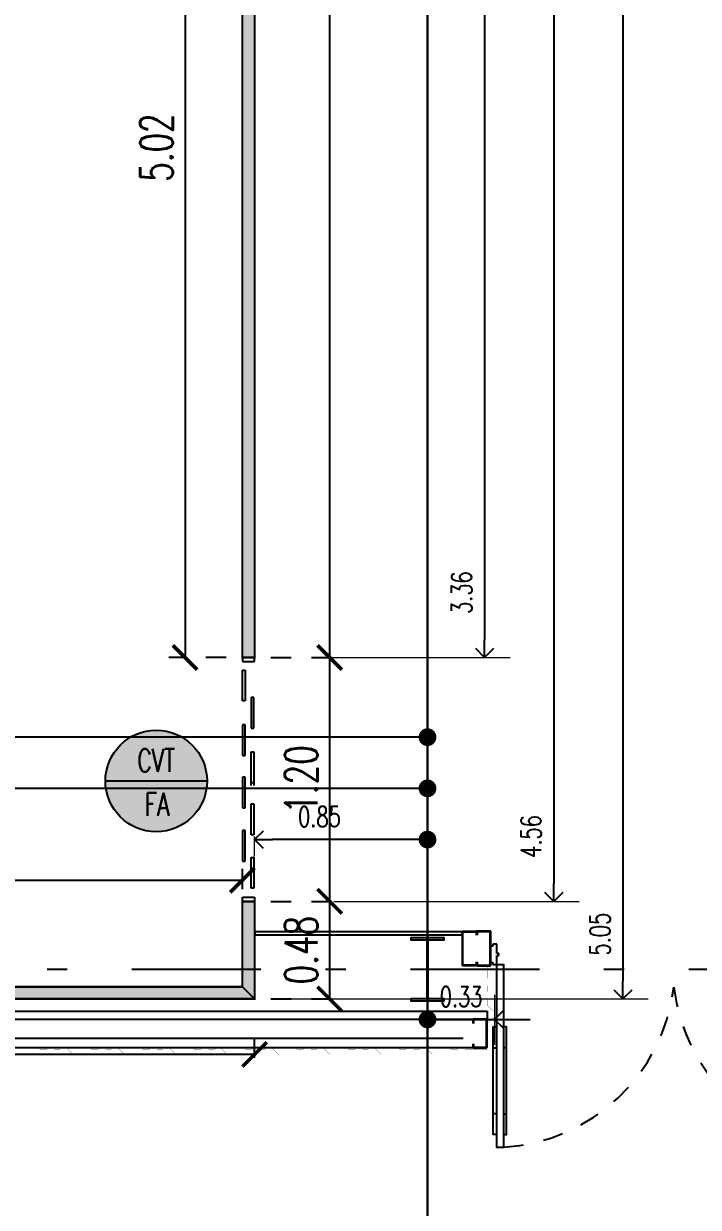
# Model space of a CAD drawing. Header units: millimetres. Extents: x -579 to 213, y -67 to 509.
# Drawn here: x -33.81 to -30.49, y -1.17 to 4.65 of the extents above; entities that cross this region are included whole.
import ezdxf
from ezdxf.enums import TextEntityAlignment as Align
from ezdxf.xclip import XClip

# ---------------------------------------------------------------- set-up
doc = ezdxf.new("R2010")
doc.units = ezdxf.units.MM
doc.header["$LTSCALE"] = 0.1
for name, pattern in [('HIDDEN', [0.375, 0.25, -0.125]), ('X REF - ANELO INST bind$0$X REF - ANELO$0$DASHDOT2', [12.7, 6.35, -3.175, 0, -3.175]), ('X REF - ANELO INST bind$0$X REF - ANELO$0$DASHED2', [0.375, 0.25, -0.125])]:
    doc.linetypes.add(name, pattern=pattern)
for name, color, linetype in [('00 - Carpintería Camara', 161, 'Continuous'), ('00 - EJE-DIST -X-  MUROS', 92, 'Continuous'), ('00 - EJE-DIST -Y- MUROS', 10, 'Continuous'), ('02 PCM Panel Media Tº', 132, 'Continuous'), ('A-CARPINTERIA CAMARA', 161, 'Continuous'), ('A-HATCH BLANCO', 255, 'Continuous'), ('CARP Cámara', 161, 'Continuous'), ('X REF - ANELO INST bind$0$X REF - ANELO$0$A-CAMARA', 7, 'Continuous'), ('X REF - ANELO INST bind$0$X REF - ANELO$0$A-CHAPA TRAPEZOIDAL', 8, 'Continuous'), ('X REF - ANELO INST bind$0$X REF - ANELO$0$A-TABIQUE PRY', 7, 'Continuous'), ('X REF - ANELO INST bind$0$X REF - ANELO$0$A-VISTAS', 8, 'Continuous'), ('X REF - ANELO INST bind$0$X REF - ANELO$0$C-CÁMARA', 161, 'Continuous'), ('X REF - ANELO INST bind$0$X REF - ANELO$0$C-METALICA', 8, 'Continuous'), ('X REF - ANELO INST bind$0$X REF - ANELO$0$H-HATCH PANEL  6', 132, 'Continuous'), ('X REF - ANELO INST bind$0$X REF - ANELO$0$MET-COLUMNA METALICA', 7, 'Continuous'), ('X REF - ANELO INST bind$0$X REF - ANELO$0$MET-CORREAS DE CV', 7, 'Continuous'), ('X REF - ANELO INST bind$0$X REF - ANELO$0$MET-EJE CABRIADAS', 8, 'X REF - ANELO INST bind$0$X REF - ANELO$0$DASHDOT2'), ('X REF - ANELO INST bind$0$X REF - ANELO$0$MET-LANA VIDRIO', 8, 'Continuous')]:
    doc.layers.add(name, color=color, linetype=linetype)
doc.styles.add('ROMANS', font='romans.shx', dxfattribs={"width": 0.7})
doc.styles.add('VAUX', font='romans.shx', dxfattribs={"width": 0.85})
doc.linetypes.add('X REF - ANELO INST bind$0$X REF - ANELO$0$REFERENCIAL CORTE TRANSVERSAL WM$0$BATTING', pattern='A,0.00254,-2.54,[134,ltypeshp.shx,S=2.54,R=0,X=-2.54,Y=0],-5.08,[134,ltypeshp.shx,S=2.54,R=180,X=2.54,Y=0],-2.54', length=10.16254)
doc.dimstyles.new('COTA 1-100', dxfattribs={"dimtxt": 0.16, "dimasz": 0.12, "dimexe": 0.08, "dimexo": 0.08, "dimgap": 0.06, "dimtad": 1, "dimzin": 0, "dimdsep": 46, "dimtxsty": 'ROMANS', "dimblk": 'ARCHTICK', "dimcen": 0, "dimclrd": 256, "dimclre": 8, "dimclrt": 256, "dimadec": 0, "dimazin": 0, "dimtfac": 1, "dimtofl": 0, "dimtmove": 0, "dimatfit": 3, "dimldrblk": 'ARCHTICK', "dimfxl": 1, "dimtolj": 1, "dimtzin": 0, "dimlwd": -1, "dimlwe": -1, "dimarcsym": 0})
doc.dimstyles.new('Cotas Replanteo', dxfattribs={"dimscale": 2.5, "dimtxt": 0.04, "dimasz": 0.035, "dimexe": 0.05, "dimexo": 0.05, "dimgap": 0.025, "dimtad": 1, "dimjust": 2, "dimzin": 0, "dimdsep": 46, "dimtxsty": 'ROMANS', "dimblk1": 'DOT', "dimblk2": 'OPEN90', "dimsah": 1, "dimcen": 0.12, "dimse1": 1, "dimclrd": 256, "dimclre": 256, "dimclrt": 256, "dimadec": 0, "dimazin": 0, "dimtfac": 1, "dimtix": 1, "dimtmove": 0, "dimatfit": 2, "dimldrblk": 'OPEN90', "dimfxl": 0.05, "dimtolj": 1, "dimtzin": 0, "dimlwe": 9, "dimarcsym": 1})

# ---------------------------------------------------------------- blocks, each defined once
blk = doc.blocks.new('X REF - ANELO INST bind$0$X REF - ANELO$0$CMETP')
at = {"layer": 'X REF - ANELO INST bind$0$X REF - ANELO$0$MET-COLUMNA METALICA'}
blk.add_hatch(color=256, dxfattribs=at).paths.add_polyline_path([(-0.0825, 0), (-0.0825, 0.0097), (-0.0073, 0.0097, 0.414214), (-0.0029, 0.0141), (-0.0029, 0.2958, 0.414214), (-0.0073, 0.3002), (-0.0825, 0.3002), (-0.0825, 0.31), (0.0825, 0.31), (0.0825, 0.3002), (0.0073, 0.3002, 0.414214), (0.0029, 0.2958), (0.0029, 0.0141, 0.414214), (0.0073, 0.0097), (0.0825, 0.0097), (0.0825, 0)])
blk.add_lwpolyline([(0.0825, 0.3002), (0.0825, 0.31), (-0.0825, 0.31), (-0.0825, 0.3002), (-0.0073, 0.3002, -0.414214), (-0.0029, 0.2958), (-0.0029, 0.0141, -0.414214), (-0.0073, 0.0097), (-0.0825, 0.0097), (-0.0825, 0), (0.0825, 0), (0.0825, 0.0097), (0.0073, 0.0097, -0.414214), (0.0029, 0.0141), (0.0029, 0.2958, -0.414214), (0.0073, 0.3002)], format="xyb", close=True, dxfattribs=at)
blk = doc.blocks.new('X REF - ANELO INST bind$0$X REF - ANELO$0$PSE 180')
at = {"layer": 'X REF - ANELO INST bind$0$X REF - ANELO$0$C-METALICA'}
for p, q in [((-1.7981, 0.09), (-1.7981, 0.1)), ((-1.7881, 0.09), (-1.7981, 0.09)), ((-1.7681, 0.1), (-1.7881, 0.1)), ((-1.7881, 0.1), (-1.7881, 0.09)), ((-1.7681, 0.055), (-1.7681, 0.1)), ((-0.0281, 0.055), (-0.0281, 0.1)), ((-0.0281, 0.1), (-0.0081, 0.1)), ((-0.0081, 0.1), (-0.0081, 0.09)), ((-0.0081, 0.09), (0.0019, 0.09)), ((0.0019, 0.1), (0.0019, 0.09)), ((-1.7981, 0), (-1.7981, 0.01)), ((-1.7981, 0.01), (-1.7881, 0.01)), ((-1.7881, 0.01), (-1.7881, 0)), ((-1.7581, 0.055), (-1.7681, 0.055)), ((-1.7681, 0), (-1.7681, 0.045)), ((-1.7681, 0.045), (-1.7581, 0.045)), ((-1.7581, 0.045), (-1.7581, 0.055)), ((-0.0381, 0.045), (-0.0381, 0.055)), ((-0.0381, 0.055), (-0.0281, 0.055)), ((-0.0281, 0.045), (-0.0381, 0.045)), ((-0.0281, 0), (-0.0281, 0.045)), ((0.0019, 0.01), (-0.0081, 0.01)), ((-0.0081, 0.01), (-0.0081, 0)), ((0.0019, 0), (0.0019, 0.01)), ((-1.7881, 0), (-1.7681, 0)), ((-0.0081, 0), (-0.0281, 0))]:
    blk.add_line(p, q, dxfattribs=at)
for points in [[(-0.0281, 0), (-0.06, 0), (-0.06, -0.9), (-0.0281, -0.9), (-0.0281, 0)], [(-1.7681, 0), (-1.7362, 0), (-1.7362, -0.9), (-1.7681, -0.9), (-1.7681, 0)], [(-1.7709, -0.7341), (-1.7863, -0.7341), (-1.7864, -0.3074), (-1.7709, -0.3074)], [(-1.7362, -0.7341), (-1.7208, -0.7341), (-1.7208, -0.3073), (-1.7362, -0.3073)], [(-0.06, -0.7341), (-0.0754, -0.7341), (-0.0754, -0.3073), (-0.06, -0.3073)], [(-0.0253, -0.7341), (-0.0099, -0.7341), (-0.0099, -0.3074), (-0.0253, -0.3074)], [(-1.7709, -0.8369), (-1.7863, -0.8369), (-1.7863, -0.4102), (-1.7709, -0.4102)], [(-1.7362, -0.8369), (-1.7208, -0.8369), (-1.7208, -0.4101), (-1.7362, -0.4101)], [(-0.06, -0.8369), (-0.0754, -0.8369), (-0.0754, -0.4101), (-0.06, -0.4101)], [(-0.0253, -0.8369), (-0.0099, -0.8369), (-0.0099, -0.4102), (-0.0253, -0.4102)]]:
    blk.add_lwpolyline(points, dxfattribs=at)
at = {"layer": 'X REF - ANELO INST bind$0$X REF - ANELO$0$C-METALICA', "color": 8, "linetype": 'X REF - ANELO INST bind$0$X REF - ANELO$0$DASHED2'}
for centre, radius, start, end in [((-1.7864, -0.006, 0.0037), 0.8945, 273.21853, 353.28447), ((-0.0076, -0.0048, 0.0037), 0.8967, 186.77242, 266.65288)]:
    blk.add_arc(centre, radius, start, end, dxfattribs=at)
blk = doc.blocks.new('X REF - ANELO INST bind$0$X REF - ANELO$0$CORTINA 120')
at = {"layer": 'X REF - ANELO INST bind$0$X REF - ANELO$0$C-CÁMARA'}
for p, q in [((-1.1879, 0), (-1.2079, 0)), ((-1.1879, -0.06), (-1.1879, 0)), ((-0.0279, -0.06), (-0.0279, 0)), ((-0.0279, 0), (-0.0079, 0)), ((-0.9913, -0.0037, -0.0421), (-1.1427, -0.0037, -0.0421)), ((-1.1427, -0.0037, -0.0421), (-1.1427, -0.0173, -0.0421)), ((-1.1427, -0.0173, -0.0421), (-0.9913, -0.0173, -0.0421)), ((-1.0102, -0.06), (-1.0102, -0.0464)), ((-1.0102, -0.0464), (-0.8588, -0.0464)), ((-0.9913, -0.0173, -0.0421), (-0.9913, -0.0037, -0.0421)), ((-0.7286, -0.0037, -0.0421), (-0.88, -0.0037, -0.0421)), ((-0.88, -0.0037, -0.0421), (-0.88, -0.0173, -0.0421)), ((-0.88, -0.0173, -0.0421), (-0.7286, -0.0173, -0.0421)), ((-0.8588, -0.0464), (-0.8588, -0.06)), ((-0.7475, -0.0464), (-0.5961, -0.0464)), ((-0.7475, -0.06), (-0.7475, -0.0464)), ((-0.7286, -0.0173, -0.0421), (-0.7286, -0.0037, -0.0421)), ((-0.4725, -0.0037, -0.0421), (-0.6239, -0.0037, -0.0421)), ((-0.6239, -0.0037, -0.0421), (-0.6239, -0.0173, -0.0421)), ((-0.6239, -0.0173, -0.0421), (-0.4725, -0.0173, -0.0421)), ((-0.5961, -0.0464), (-0.5961, -0.06)), ((-0.4897, -0.06), (-0.4897, -0.0464)), ((-0.4897, -0.0464), (-0.3384, -0.0464)), ((-0.4725, -0.0173, -0.0421), (-0.4725, -0.0037, -0.0421)), ((-0.3556, -0.0173, -0.0421), (-0.3556, -0.0037, -0.0421)), ((-0.3556, -0.0037, -0.0421), (-0.2042, -0.0037, -0.0421)), ((-0.2042, -0.0173, -0.0421), (-0.3556, -0.0173, -0.0421)), ((-0.3384, -0.0464), (-0.3384, -0.06)), ((-0.07, -0.0464), (-0.2214, -0.0464)), ((-0.2214, -0.0464), (-0.2214, -0.06)), ((-0.2042, -0.0037, -0.0421), (-0.2042, -0.0173, -0.0421)), ((-0.07, -0.06), (-0.07, -0.0464)), ((-1.2079, -0.06), (-1.1879, -0.06)), ((-0.8588, -0.06), (-1.0102, -0.06)), ((-0.5961, -0.06), (-0.7475, -0.06)), ((-0.3384, -0.06), (-0.4897, -0.06)), ((-0.2214, -0.06), (-0.07, -0.06)), ((-0.0079, -0.06), (-0.0279, -0.06))]:
    blk.add_line(p, q, dxfattribs=at)
blk = doc.blocks.new('X REF - ANELO INST bind$0$X REF - ANELO')
at = {"layer": 'X REF - ANELO INST bind$0$X REF - ANELO$0$H-HATCH PANEL  6'}
for points in [[(-32.7369, 14.5681), (-32.6769, 14.5681), (-32.6769, 1.5351), (-32.7369, 1.5351)], [(-32.6769, -0.1453), (-32.7369, -0.0853), (-32.7369, 0.3351), (-32.6769, 0.3351)], [(-32.7369, -0.0853), (-32.6769, -0.1453), (-36.8475, -0.1453), (-36.7875, -0.0853)]]:
    blk.add_hatch(color=256, dxfattribs=at).paths.add_polyline_path(points)
at = {"layer": 'X REF - ANELO INST bind$0$X REF - ANELO$0$A-CAMARA'}
for points in [[(-32.7369, 14.5681), (-32.7369, 14.5681), (-32.7369, 14.5681), (-32.6769, 14.5681), (-32.6769, 14.5681), (-32.6769, 14.5681), (-32.6769, 1.5351), (-32.6769, 1.5351), (-32.7369, 1.5351), (-32.7369, 1.5351), (-32.7369, 14.5681)], [(-32.6769, -0.1453), (-32.6769, -0.1453), (-32.6769, -0.1453), (-32.7369, -0.0853), (-32.7369, -0.0853), (-32.7369, -0.0853), (-32.7369, 0.3351), (-32.7369, 0.3351), (-32.6769, 0.3351), (-32.6769, 0.3351), (-32.6769, -0.1453)]]:
    blk.add_lwpolyline(points, dxfattribs=at)
at = {"layer": 'X REF - ANELO INST bind$0$X REF - ANELO$0$A-CAMARA', "elevation": 0.0208}
blk.add_lwpolyline([(-32.7369, -0.0853), (-32.7369, -0.0853), (-32.7369, -0.0853), (-32.6769, -0.1453), (-32.6769, -0.1453), (-32.6769, -0.1453), (-36.8475, -0.1453), (-36.8475, -0.1453), (-36.7875, -0.0853), (-36.7875, -0.0853), (-32.7369, -0.0853)], dxfattribs=at)
at = {"layer": 'X REF - ANELO INST bind$0$X REF - ANELO$0$A-CHAPA TRAPEZOIDAL', "const_width": 0.0006}
blk.add_lwpolyline([(-31.5309, 0.0185), (-31.5309, -0.0416), (-31.5269, -0.0456), (-31.5269, -0.0756), (-31.5309, -0.0796), (-31.5309, -0.1096), (-31.5269, -0.1136), (-31.5269, -0.1436), (-31.5309, -0.1476), (-31.5309, -0.1776), (-31.5026, -0.2059), (-31.5026, -0.2359), (-31.5309, -0.2642), (-31.5309, -0.2942), (-31.5269, -0.2982), (-31.5269, -0.3282), (-31.5309, -0.3322), (-31.5305, -0.3938)], dxfattribs=at)
at = {"layer": 'X REF - ANELO INST bind$0$X REF - ANELO$0$A-CHAPA TRAPEZOIDAL'}
for points in [[(-32.8403, -0.3899, 0.0006, 0.0006, 0), (-32.8703, -0.3899, 0.0006, 0.0006, 0), (-32.8743, -0.3939, 0.0006, 0.0006, 0), (-32.9049, -0.3939, 0.0006, 0.0006, 0), (-32.9089, -0.3899, 0.0006, 0.0006, 0), (-32.9389, -0.3899, 0.0006, 0.0006, 0), (-32.9429, -0.3939, 0.0006, 0.0006, 0), (-32.9729, -0.3939, 0.0006, 0.0006, 0), (-32.9769, -0.3899, 0.0006, 0.0006, 0), (-33.0069, -0.3899, 0.0006, 0.0006, 0), (-33.0352, -0.4182, 0.0006, 0.0006, 0), (-33.0652, -0.4182, 0.0006, 0.0006, 0), (-33.0935, -0.3899, 0.0006, 0.0006, 0), (-33.1235, -0.3899, 0.0006, 0.0006, 0), (-33.1275, -0.3939, 0.0006, 0.0006, 0), (-33.1575, -0.3939, 0.0006, 0.0006, 0), (-33.1615, -0.3899, 0.0006, 0.0006, 0), (-33.1915, -0.3899, 0.0006, 0.0006, 0), (-33.1955, -0.3939, 0.0006, 0.0006, 0), (-33.2255, -0.3939, 0.0006, 0.0006, 0), (-33.2295, -0.3899, 0.0006, 0.0006, 0), (-33.2595, -0.3899, 0.0006, 0.0006, 0), (-33.2878, -0.4182, 0.0006, 0.0006, 0), (-33.3178, -0.4182, 0.0006, 0.0006, 0), (-33.3461, -0.3899, 0.0006, 0.0006, 0), (-33.3761, -0.3899, 0.0006, 0.0006, 0), (-33.3801, -0.3939, 0.0006, 0.0006, 0), (-33.4101, -0.3939, 0.0006, 0.0006, 0), (-33.4141, -0.3899, 0.0006, 0.0006, 0), (-33.4441, -0.3899, 0.0006, 0.0006, 0), (-33.4481, -0.3939, 0.0006, 0.0006, 0), (-33.4781, -0.3939, 0.0006, 0.0006, 0), (-33.4821, -0.3899, 0.0006, 0.0006, 0), (-33.5121, -0.3899, 0.0006, 0.0006, 0), (-33.5403, -0.4182, 0.0006, 0.0006, 0), (-33.5703, -0.4182, 0.0006, 0.0006, 0), (-33.5986, -0.3899, 0.0006, 0.0006, 0), (-33.6286, -0.3899, 0.0006, 0.0006, 0), (-33.6326, -0.3939, 0.0006, 0.0006, 0), (-33.6626, -0.3939, 0.0006, 0.0006, 0), (-33.6666, -0.3899, 0.0006, 0.0006, 0), (-33.6966, -0.3899, 0.0006, 0.0006, 0), (-33.7006, -0.3939, 0.0006, 0.0006, 0), (-33.7306, -0.3939, 0.0006, 0.0006, 0), (-33.7346, -0.3899, 0.0006, 0.0006, 0), (-33.7646, -0.3899, 0.0006, 0.0006, 0), (-33.7929, -0.4182, 0.0006, 0.0006, 0), (-33.8229, -0.4182, 0.0006, 0.0006, 0)], [(-31.5305, -0.3938, 0.0006, 0.0006, 0), (-31.6421, -0.3939, 0.0006, 0.0006, 0), (-31.6461, -0.3899, 0.0006, 0.0006, 0), (-31.6761, -0.3899, 0.0006, 0.0006, 0), (-31.6801, -0.3939, 0.0006, 0.0006, 0), (-31.7101, -0.3939, 0.0006, 0.0006, 0), (-31.7141, -0.3899, 0.0006, 0.0006, 0), (-31.7441, -0.3899, 0.0006, 0.0006, 0), (-31.7724, -0.4182, 0.0006, 0.0006, 0), (-31.8024, -0.4182, 0.0006, 0.0006, 0), (-31.8306, -0.3899, 0.0006, 0.0006, 0), (-31.8606, -0.3899, 0.0006, 0.0006, 0), (-31.8646, -0.3939, 0.0006, 0.0006, 0), (-31.8946, -0.3939, 0.0006, 0.0006, 0), (-31.8986, -0.3899, 0.0006, 0.0006, 0), (-31.9286, -0.3899, 0.0006, 0.0006, 0), (-31.9326, -0.3939, 0.0006, 0.0006, 0), (-31.9626, -0.3939, 0.0006, 0.0006, 0), (-31.9666, -0.3899, 0.0006, 0.0006, 0), (-31.9966, -0.3899, 0.0006, 0.0006, 0), (-32.0249, -0.4182, 0.0006, 0.0006, 0), (-32.0549, -0.4182, 0.0006, 0.0006, 0), (-32.0832, -0.3899, 0.0006, 0.0006, 0), (-32.1132, -0.3899, 0.0006, 0.0006, 0), (-32.1172, -0.3939, 0.0006, 0.0006, 0), (-32.1472, -0.3939, 0.0006, 0.0006, 0), (-32.1512, -0.3899, 0.0006, 0.0006, 0), (-32.1812, -0.3899, 0.0006, 0.0006, 0), (-32.1852, -0.3939, 0.0006, 0.0006, 0), (-32.2152, -0.3939, 0.0006, 0.0006, 0), (-32.2192, -0.3899, 0.0006, 0.0006, 0), (-32.2492, -0.3899, 0.0006, 0.0006, 0), (-32.2775, -0.4182, 0.0006, 0.0006, 0), (-32.3075, -0.4182, 0.0006, 0.0006, 0), (-32.3358, -0.3899, 0.0006, 0.0006, 0), (-32.3658, -0.3899, 0.0006, 0.0006, 0), (-32.3698, -0.3939, 0.0006, 0.0006, 0), (-32.3998, -0.3939, 0.0006, 0.0006, 0), (-32.4038, -0.3899, 0.0006, 0.0006, 0), (-32.4338, -0.3899, 0.0006, 0.0006, 0), (-32.4378, -0.3939, 0.0006, 0.0006, 0), (-32.4678, -0.3939, 0.0006, 0.0006, 0), (-32.4718, -0.3899, 0.0006, 0.0006, 0), (-32.5018, -0.3899, 0.0006, 0.0006, 0), (-32.5301, -0.4182, 0.0006, 0.0006, 0), (-32.5601, -0.4182, 0.0006, 0.0006, 0), (-32.5883, -0.3899, 0.0006, 0.0006, 0), (-32.6183, -0.3899, 0.0006, 0.0006, 0), (-32.6223, -0.3939, 0.0006, 0.0006, 0), (-32.6523, -0.3939, 0.0006, 0.0006, 0), (-32.6563, -0.3899, 0.0006, 0.0006, 0), (-32.6863, -0.3899, 0.0006, 0.0006, 0), (-32.6903, -0.3939, 0.0006, 0.0006, 0), (-32.7203, -0.3939, 0.0006, 0.0006, 0), (-32.7243, -0.3899, 0.0006, 0.0006, 0), (-32.7543, -0.3899, 0.0006, 0.0006, 0), (-32.7826, -0.4182, 0.0006, 0.0006, 0), (-32.8126, -0.4182, 0.0006, 0.0006, 0), (-32.8409, -0.3899, 0.0006, 0.0006, 0), (-32.8709, -0.3899, 0.0006, 0.0006, 0), (-32.8749, -0.3939, 0.0006, 0.0006, 0), (-32.9049, -0.3939, 0.0006, 0.0006, 0), (-32.9089, -0.3899, 0.0006, 0.0006, 0), (-32.9389, -0.3899, 0.0006, 0.0006, 0), (-32.9429, -0.3939, 0.0006, 0.0006, 0), (-32.9729, -0.3939, 0.0006, 0.0006, 0), (-32.9769, -0.3899, 0.0006, 0.0006, 0), (-33.0069, -0.3899, 0.0006, 0.0006, 0), (-33.0352, -0.4182, 0.0006, 0.0006, 0), (-33.0652, -0.4182, 0.0006, 0.0006, 0), (-33.0935, -0.3899, 0, 0, 0)]]:
    blk.add_lwpolyline(points, format="xyseb", dxfattribs=at)
at = {"layer": 'X REF - ANELO INST bind$0$X REF - ANELO$0$A-TABIQUE PRY'}
blk.add_lwpolyline([(-31.6563, 0.1851), (-32.6753, 0.1851), (-32.6753, 0.1701), (-31.6563, 0.1701)], close=True, dxfattribs=at)
at = {"layer": 'X REF - ANELO INST bind$0$X REF - ANELO$0$A-VISTAS'}
for p, q in [((-47.8605, -0.2051), (-31.5331, -0.2051)), ((-31.5331, -0.2051), (-31.5331, -0.2485))]:
    blk.add_line(p, q, dxfattribs=at)
at = {"layer": 'X REF - ANELO INST bind$0$X REF - ANELO$0$C-CÁMARA'}
for p, q in [((-32.7369, 1.5351, 0.0102), (-32.7369, 1.5151, 0.0102)), ((-32.7369, 1.5151, 0.0102), (-32.6769, 1.5151, 0.0102)), ((-32.6769, 1.5151, 0.0102), (-32.6769, 1.5351, 0.0102)), ((-32.6942, 0.9049, -0.0421), (-32.6942, 1.0563, -0.0421)), ((-32.6806, 1.0563, -0.0421), (-32.6806, 0.9049, -0.0421))]:
    blk.add_line(p, q, dxfattribs=at)
at = {"layer": 'X REF - ANELO INST bind$0$X REF - ANELO$0$MET-COLUMNA METALICA', "elevation": 0.0006}
for points in [[(-31.5848, 0.0378), (-31.5848, 0.0215, -0.414214), (-31.5878, 0.0185), (-31.6518, 0.0185, -0.414214), (-31.6548, 0.0215), (-31.6548, 0.1854, -0.414214), (-31.6518, 0.1884), (-31.5878, 0.1884, -0.414214), (-31.5848, 0.1854), (-31.5848, 0.1681)], [(-31.5873, 0.0378), (-31.5873, 0.0215, -0.414214), (-31.5878, 0.021), (-31.6518, 0.021, -0.414214), (-31.6523, 0.0215), (-31.6523, 0.1854, -0.414214), (-31.6518, 0.1859), (-31.5878, 0.1859, -0.414214), (-31.5873, 0.1854), (-31.5873, 0.1681)], [(-31.5848, 0.0378), (-31.5848, 0.0215, 0.414214), (-31.5818, 0.0185), (-31.5178, 0.0185, 0.414214), (-31.5148, 0.0215), (-31.5148, 0.1854, 0.414214), (-31.5178, 0.1884), (-31.5818, 0.1884, 0.414214), (-31.5848, 0.1854), (-31.5848, 0.1681)], [(-31.5823, 0.0378), (-31.5823, 0.0215, 0.414214), (-31.5818, 0.021), (-31.5178, 0.021, 0.414214), (-31.5173, 0.0215), (-31.5173, 0.1854, 0.414214), (-31.5178, 0.1859), (-31.5818, 0.1859, 0.414214), (-31.5823, 0.1854), (-31.5823, 0.1681)], [(-31.6031, -0.3659), (-31.6031, -0.3821, 0.414214), (-31.6001, -0.3851), (-31.5361, -0.3851, 0.414214), (-31.5331, -0.3821), (-31.5331, -0.2481, 0.414214), (-31.5361, -0.2451), (-31.6001, -0.2451, 0.414214), (-31.6031, -0.2481), (-31.6031, -0.2654)], [(-31.6006, -0.3659), (-31.6006, -0.3821, 0.414214), (-31.6001, -0.3826), (-31.5361, -0.3826, 0.414214), (-31.5356, -0.3821), (-31.5356, -0.2481, 0.414214), (-31.5361, -0.2476), (-31.6001, -0.2476, 0.414214), (-31.6006, -0.2481), (-31.6006, -0.2654)]]:
    blk.add_lwpolyline(points, format="xyb", dxfattribs=at)
at = {"layer": 'X REF - ANELO INST bind$0$X REF - ANELO$0$MET-CORREAS DE CV'}
for p, q in [((-47.8605, -0.2451), (-31.6007, -0.2451)), ((-31.6001, -0.3851), (-53.3884, -0.3851))]:
    blk.add_line(p, q, dxfattribs=at)
at = {"layer": 'X REF - ANELO INST bind$0$X REF - ANELO$0$MET-EJE CABRIADAS'}
for p, q in [((-31.8263, -0.8196, -0.0011), (-31.8263, 42.1212, -0.0011)), ((1.6043, -0.0001), (-54.2799, -0.0001))]:
    blk.add_line(p, q, dxfattribs=at)
at = {"layer": 'X REF - ANELO INST bind$0$X REF - ANELO$0$MET-LANA VIDRIO', "linetype": 'X REF - ANELO INST bind$0$X REF - ANELO$0$REFERENCIAL CORTE TRANSVERSAL WM$0$BATTING', "ltscale": 0.025}
blk.add_lwpolyline([(-47.8605, -0.3377), (-31.6514, -0.3377)], dxfattribs=at)
at = {"xscale": -1, "rotation": 270}
blk.add_blockref('X REF - ANELO INST bind$0$X REF - ANELO$0$CORTINA 120', (-32.6769, 1.5429), dxfattribs=at)
blk.add_blockref('X REF - ANELO INST bind$0$X REF - ANELO$0$PSE 180', (-29.7167, 0.0241))
at = {"layer": 'X REF - ANELO INST bind$0$X REF - ANELO$0$MET-COLUMNA METALICA', "rotation": 180}
blk.add_blockref('X REF - ANELO INST bind$0$X REF - ANELO$0$CMETP', (-31.8264, 0.1549, -0.0203), dxfattribs=at)
blk = doc.blocks.new('X REF - ANELO INST bind')
ref = blk.add_blockref('X REF - ANELO INST bind$0$X REF - ANELO', (0, 0))
XClip(ref).set_block_clipping_path([(-76.9680737415, -24.7711317477), (92.9860355418, 61.1669630168)])
blk = doc.blocks.new('_ArchTick')
at = {"color": 0, "linetype": 'ByBlock', "const_width": 0.15}
blk.add_lwpolyline([(-0.5, -0.5), (0.5, 0.5)], dxfattribs=at)
blk = doc.blocks.new('*D45')
at = {"layer": '02 PCM Panel Media Tº', "color": 8, "linetype": 'HIDDEN', "transparency": 16777216}
for p, q in [((-32.5964, 14.5681), (-32.2276, 14.5681)), ((-32.5964, 1.5351), (-32.2276, 1.5351))]:
    blk.add_line(p, q, dxfattribs=at)
at = {"layer": '02 PCM Panel Media Tº', "transparency": 16777216}
blk.add_line((-32.3076, 14.5681), (-32.3076, 1.5351), dxfattribs=at)
at = {"layer": 'Defpoints', "color": 0, "transparency": 16777216}
for p in [(-32.6764, 14.5681, 0.0008), (-32.6764, 1.5351), (-32.3076, 1.5351)]:
    blk.add_point(p, dxfattribs=at)
at = {"layer": '02 PCM Panel Media Tº', "transparency": 16777216, "xscale": 0.12, "yscale": 0.12, "zscale": 0.12}
for p, rotation in [((-32.3076, 14.5681), 90), ((-32.3076, 1.5351), 270)]:
    blk.add_blockref('_ArchTick', p, dxfattribs=dict(at, rotation=rotation))
at = {"layer": '02 PCM Panel Media Tº', "transparency": 16777216, "insert": (-32.4476, 8.0516), "char_height": 0.16, "attachment_point": 5, "rotation": 90, "style": 'ROMANS'}
blk.add_mtext('\\A1;13.03', dxfattribs=at)
blk = doc.blocks.new('*D46')
at = {"layer": '00 - Carpintería Camara', "color": 8, "linetype": 'HIDDEN', "transparency": 16777216}
for p, q in [((-32.5964, 1.5351), (-32.2276, 1.5351)), ((-32.5969, 0.335), (-32.2276, 0.335))]:
    blk.add_line(p, q, dxfattribs=at)
at = {"layer": '00 - Carpintería Camara', "transparency": 16777216}
blk.add_line((-32.3076, 1.5351), (-32.3076, 0.335), dxfattribs=at)
at = {"layer": 'Defpoints', "color": 0, "transparency": 16777216}
for p in [(-32.6764, 1.5351), (-32.6769, 0.335), (-32.3076, 0.335)]:
    blk.add_point(p, dxfattribs=at)
at = {"layer": '00 - Carpintería Camara', "transparency": 16777216, "xscale": 0.12, "yscale": 0.12, "zscale": 0.12}
for p, rotation in [((-32.3076, 1.5351), 90), ((-32.3076, 0.335), 270)]:
    blk.add_blockref('_ArchTick', p, dxfattribs=dict(at, rotation=rotation))
at = {"layer": '00 - Carpintería Camara', "transparency": 16777216, "insert": (-32.4476, 0.9351), "char_height": 0.16, "attachment_point": 5, "rotation": 90, "style": 'ROMANS'}
blk.add_mtext('\\A1;1.20', dxfattribs=at)
blk = doc.blocks.new('*D47')
at = {"layer": '02 PCM Panel Media Tº', "color": 8, "linetype": 'HIDDEN', "transparency": 16777216}
for p, q in [((-32.5969, 0.335), (-32.2276, 0.335)), ((-32.5969, -0.1453), (-32.2276, -0.1453))]:
    blk.add_line(p, q, dxfattribs=at)
at = {"layer": '02 PCM Panel Media Tº', "transparency": 16777216}
blk.add_line((-32.3076, 0.335), (-32.3076, -0.1453), dxfattribs=at)
at = {"layer": 'Defpoints', "color": 0, "transparency": 16777216}
for p in [(-32.6769, 0.335), (-32.6769, -0.1453), (-32.3076, -0.1453)]:
    blk.add_point(p, dxfattribs=at)
at = {"layer": '02 PCM Panel Media Tº', "transparency": 16777216, "xscale": 0.12, "yscale": 0.12, "zscale": 0.12}
for p, rotation in [((-32.3076, 0.335), 90), ((-32.3076, -0.1453), 270)]:
    blk.add_blockref('_ArchTick', p, dxfattribs=dict(at, rotation=rotation))
at = {"layer": '02 PCM Panel Media Tº', "transparency": 16777216, "insert": (-32.4476, 0.0948), "char_height": 0.16, "attachment_point": 5, "rotation": 90, "style": 'ROMANS'}
blk.add_mtext('\\A1;0.48', dxfattribs=at)
blk = doc.blocks.new('*D48')
at = {"layer": '02 PCM Panel Media Tº', "color": 8, "linetype": 'HIDDEN', "transparency": 16777216}
for p, q in [((-42.6764, -0.2253), (-42.6764, -0.4982)), ((-32.6769, -0.4352), (-32.6769, -0.3382))]:
    blk.add_line(p, q, dxfattribs=at)
at = {"layer": '02 PCM Panel Media Tº', "transparency": 16777216}
blk.add_line((-32.6769, -0.4182), (-42.6764, -0.4182), dxfattribs=at)
at = {"layer": 'Defpoints', "color": 0, "transparency": 16777216}
for p in [(-42.6764, -0.1453), (-42.6764, -0.4182), (-32.6769, -0.5152)]:
    blk.add_point(p, dxfattribs=at)
at = {"layer": '02 PCM Panel Media Tº', "transparency": 16777216, "xscale": 0.12, "yscale": 0.12, "zscale": 0.12, "rotation": 180}
blk.add_blockref('_ArchTick', (-42.6764, -0.4182), dxfattribs=at)
at = {"layer": '02 PCM Panel Media Tº', "transparency": 16777216, "xscale": 0.12, "yscale": 0.12, "zscale": 0.12}
blk.add_blockref('_ArchTick', (-32.6769, -0.4182), dxfattribs=at)
at = {"layer": '02 PCM Panel Media Tº', "transparency": 16777216, "insert": (-37.6767, -0.2782), "char_height": 0.16, "attachment_point": 5, "style": 'ROMANS'}
blk.add_mtext('\\A1;10.00', dxfattribs=at)
blk = doc.blocks.new('*D102')
at = {"layer": '02 PCM Panel Media Tº', "color": 8, "linetype": 'HIDDEN', "transparency": 16777216}
for p, q in [((-33.0526, 6.5551), (-33.0993, 6.5551)), ((-32.8169, 1.5351), (-33.0993, 1.5351))]:
    blk.add_line(p, q, dxfattribs=at)
at = {"layer": '02 PCM Panel Media Tº', "transparency": 16777216}
blk.add_line((-33.0193, 6.5551), (-33.0193, 1.5351), dxfattribs=at)
at = {"layer": 'Defpoints', "color": 0, "transparency": 16777216}
for p in [(-32.9726, 6.5551), (-33.0193, 1.5351), (-32.7369, 1.5351)]:
    blk.add_point(p, dxfattribs=at)
at = {"layer": '02 PCM Panel Media Tº', "transparency": 16777216, "xscale": 0.12, "yscale": 0.12, "zscale": 0.12}
for p, rotation in [((-33.0193, 6.5551), 90), ((-33.0193, 1.5351), 270)]:
    blk.add_blockref('_ArchTick', p, dxfattribs=dict(at, rotation=rotation))
at = {"layer": '02 PCM Panel Media Tº', "transparency": 16777216, "insert": (-33.1593, 4.0451), "char_height": 0.16, "attachment_point": 5, "rotation": 90, "style": 'ROMANS'}
blk.add_mtext('\\A1;5.02', dxfattribs=at)
blk = doc.blocks.new('*D129')
at = {"layer": '02 PCM Panel Media Tº', "color": 8, "linetype": 'HIDDEN', "transparency": 16777216}
for p, q in [((-36.7875, -0.0053), (-36.7875, 0.5194)), ((-32.7369, -0.0053), (-32.7369, 0.5194))]:
    blk.add_line(p, q, dxfattribs=at)
at = {"layer": '02 PCM Panel Media Tº', "transparency": 16777216}
blk.add_line((-36.7875, 0.4394), (-32.7369, 0.4394), dxfattribs=at)
at = {"layer": 'Defpoints', "color": 0, "transparency": 16777216}
for p in [(-32.7369, 0.4394), (-36.7875, -0.0853), (-32.7369, -0.0853)]:
    blk.add_point(p, dxfattribs=at)
at = {"layer": '02 PCM Panel Media Tº', "transparency": 16777216, "xscale": 0.12, "yscale": 0.12, "zscale": 0.12, "rotation": 180}
blk.add_blockref('_ArchTick', (-36.7875, 0.4394), dxfattribs=at)
at = {"layer": '02 PCM Panel Media Tº', "transparency": 16777216, "xscale": 0.12, "yscale": 0.12, "zscale": 0.12}
blk.add_blockref('_ArchTick', (-32.7369, 0.4394), dxfattribs=at)
at = {"layer": '02 PCM Panel Media Tº', "transparency": 16777216, "insert": (-34.7622, 0.5794), "char_height": 0.16, "attachment_point": 5, "style": 'ROMANS'}
blk.add_mtext('\\A1;4.05', dxfattribs=at)
blk = doc.blocks.new('_Dot')
at = {"color": 0, "linetype": 'ByBlock', "lineweight": -2}
blk.add_line((-0.5, 0), (-1, 0), dxfattribs=at)
at = {"color": 0, "linetype": 'ByBlock', "const_width": 0.5}
blk.add_lwpolyline([(-0.25, 0, 1), (0.25, 0, 1)], format="xyb", close=True, dxfattribs=at)
blk = doc.blocks.new('_Open90')
at = {"color": 0, "linetype": 'ByBlock', "lineweight": -2}
for p, q in [((0, 0), (-1, 0)), ((-0.5, 0.5), (0, 0)), ((0, 0), (-0.5, -0.5))]:
    blk.add_line(p, q, dxfattribs=at)
blk = doc.blocks.new('*D132')
at = {"layer": '00 - EJE-DIST -X-  MUROS', "lineweight": -2, "transparency": 16777216}
blk.add_line((-31.5451, 4.8124), (-31.5451, 1.6226), dxfattribs=at)
at = {"layer": '00 - EJE-DIST -X-  MUROS', "lineweight": 9, "transparency": 16777216}
blk.add_line((-32.3835, 1.5351), (-31.4201, 1.5351), dxfattribs=at)
at = {"layer": 'Defpoints', "color": 0, "transparency": 16777216}
for p in [(-31.5451, 4.8999), (-32.5085, 1.5351), (-31.5451, 1.5351)]:
    blk.add_point(p, dxfattribs=at)
at = {"layer": '00 - EJE-DIST -X-  MUROS', "lineweight": -2, "transparency": 16777216, "xscale": 0.08750000000000001, "yscale": 0.08750000000000001, "zscale": 0.08750000000000001}
for name, p, rotation in [('_Dot', (-31.5451, 4.8999), 90), ('_Open90', (-31.5451, 1.5351), 270)]:
    blk.add_blockref(name, p, dxfattribs=dict(at, rotation=rotation))
at = {"layer": '00 - EJE-DIST -X-  MUROS', "transparency": 16777216, "insert": (-31.6576, 1.8543), "char_height": 0.1, "attachment_point": 5, "rotation": 90, "style": 'ROMANS'}
blk.add_mtext('\\A1;3.36', dxfattribs=at)
blk = doc.blocks.new('*D133')
at = {"layer": '00 - EJE-DIST -X-  MUROS', "lineweight": -2, "transparency": 16777216}
blk.add_line((-31.205, 4.8124), (-31.205, 0.4225), dxfattribs=at)
at = {"layer": '00 - EJE-DIST -X-  MUROS', "lineweight": 9, "transparency": 16777216}
blk.add_line((-32.2873, 0.335), (-31.08, 0.335), dxfattribs=at)
at = {"layer": 'Defpoints', "color": 0, "transparency": 16777216}
for p in [(-31.2488, 4.8999), (-32.4123, 0.335), (-31.205, 0.335)]:
    blk.add_point(p, dxfattribs=at)
at = {"layer": '00 - EJE-DIST -X-  MUROS', "lineweight": -2, "transparency": 16777216, "xscale": 0.08750000000000001, "yscale": 0.08750000000000001, "zscale": 0.08750000000000001}
for name, p, rotation in [('_Dot', (-31.205, 4.8999), 90), ('_Open90', (-31.205, 0.335), 270)]:
    blk.add_blockref(name, p, dxfattribs=dict(at, rotation=rotation))
at = {"layer": '00 - EJE-DIST -X-  MUROS', "transparency": 16777216, "insert": (-31.3175, 0.6542), "char_height": 0.1, "attachment_point": 5, "rotation": 90, "style": 'ROMANS'}
blk.add_mtext('\\A1;4.56', dxfattribs=at)
blk = doc.blocks.new('*D141')
at = {"layer": '00 - EJE-DIST -X-  MUROS', "lineweight": -2, "transparency": 16777216}
blk.add_line((-30.8649, 4.8124), (-30.8649, -0.0578), dxfattribs=at)
at = {"layer": '00 - EJE-DIST -X-  MUROS', "lineweight": 9, "transparency": 16777216}
blk.add_line((-32.5519, -0.1453), (-30.7399, -0.1453), dxfattribs=at)
at = {"layer": 'Defpoints', "color": 0, "transparency": 16777216}
for p in [(-30.946, 4.8999), (-32.6769, -0.1453), (-30.8649, -0.1453)]:
    blk.add_point(p, dxfattribs=at)
at = {"layer": '00 - EJE-DIST -X-  MUROS', "lineweight": -2, "transparency": 16777216, "xscale": 0.08750000000000001, "yscale": 0.08750000000000001, "zscale": 0.08750000000000001}
for name, p, rotation in [('_Dot', (-30.8649, 4.8999), 90), ('_Open90', (-30.8649, -0.1453), 270)]:
    blk.add_blockref(name, p, dxfattribs=dict(at, rotation=rotation))
at = {"layer": '00 - EJE-DIST -X-  MUROS', "transparency": 16777216, "insert": (-30.9774, 0.1738), "char_height": 0.1, "attachment_point": 5, "rotation": 90, "style": 'ROMANS'}
blk.add_mtext('\\A1;5.05', dxfattribs=at)
blk = doc.blocks.new('*D205')
at = {"layer": '00 - EJE-DIST -Y- MUROS', "lineweight": 9, "transparency": 16777216}
blk.add_line((-31.496, -0.1249), (-31.496, -0.3711), dxfattribs=at)
at = {"layer": '00 - EJE-DIST -Y- MUROS', "lineweight": -2, "transparency": 16777216}
for p, q in [((-31.9138, -0.2461), (-32.0013, -0.2461)), ((-31.8263, -0.2461), (-31.496, -0.2461)), ((-31.4085, -0.2461), (-31.321, -0.2461))]:
    blk.add_line(p, q, dxfattribs=at)
at = {"layer": 'Defpoints', "color": 0, "transparency": 16777216}
for p in [(-31.8263, 37.3805, -0.0011), (-31.496, 0.0001), (-31.496, -0.2461)]:
    blk.add_point(p, dxfattribs=at)
at = {"layer": '00 - EJE-DIST -Y- MUROS', "lineweight": -2, "transparency": 16777216, "xscale": 0.08750000000000001, "yscale": 0.08750000000000001, "zscale": 0.08750000000000001}
blk.add_blockref('_Dot', (-31.8263, -0.2461), dxfattribs=at)
at = {"layer": '00 - EJE-DIST -Y- MUROS', "lineweight": -2, "transparency": 16777216, "xscale": 0.08750000000000001, "yscale": 0.08750000000000001, "zscale": 0.08750000000000001, "rotation": 180}
blk.add_blockref('_Open90', (-31.496, -0.2461), dxfattribs=at)
at = {"layer": '00 - EJE-DIST -Y- MUROS', "transparency": 16777216, "insert": (-31.6612, -0.1336), "char_height": 0.1, "attachment_point": 5, "style": 'ROMANS'}
blk.add_mtext('\\A1;0.33', dxfattribs=at)
blk = doc.blocks.new('*D241')
at = {"layer": '00 - EJE-DIST -Y- MUROS', "linetype": 'HIDDEN', "lineweight": 9, "transparency": 16777216}
blk.add_line((-32.6769, 0.5551), (-32.6769, 0.7641), dxfattribs=at)
at = {"layer": '00 - EJE-DIST -Y- MUROS', "lineweight": -2, "transparency": 16777216}
blk.add_line((-31.9138, 0.6391), (-32.5894, 0.6391), dxfattribs=at)
at = {"layer": 'Defpoints', "color": 0, "transparency": 16777216}
for p in [(-32.6769, 0.6391), (-31.8263, 0.5883, -0.0011), (-32.6769, 0.4301)]:
    blk.add_point(p, dxfattribs=at)
at = {"layer": '00 - EJE-DIST -Y- MUROS', "lineweight": -2, "transparency": 16777216, "xscale": 0.08750000000000001, "yscale": 0.08750000000000001, "zscale": 0.08750000000000001, "rotation": 180}
blk.add_blockref('_Open90', (-32.6769, 0.6391), dxfattribs=at)
at = {"layer": '00 - EJE-DIST -Y- MUROS', "lineweight": -2, "transparency": 16777216, "xscale": 0.08750000000000001, "yscale": 0.08750000000000001, "zscale": 0.08750000000000001}
blk.add_blockref('_Dot', (-31.8263, 0.6391), dxfattribs=at)
at = {"layer": '00 - EJE-DIST -Y- MUROS', "transparency": 16777216, "insert": (-32.3578, 0.7516), "char_height": 0.1, "attachment_point": 5, "style": 'ROMANS'}
blk.add_mtext('\\A1;0.85', dxfattribs=at)
blk = doc.blocks.new('*D242')
at = {"layer": '00 - EJE-DIST -Y- MUROS', "linetype": 'HIDDEN', "lineweight": 9, "transparency": 16777216}
blk.add_line((-36.7875, 0.4258), (-36.7875, 1.0162), dxfattribs=at)
at = {"layer": '00 - EJE-DIST -Y- MUROS', "lineweight": -2, "transparency": 16777216}
blk.add_line((-31.9138, 0.8912), (-36.7, 0.8912), dxfattribs=at)
at = {"layer": 'Defpoints', "color": 0, "transparency": 16777216}
for p in [(-36.7875, 0.8912), (-31.8263, 0.8912, -0.0011), (-36.7875, 0.3008)]:
    blk.add_point(p, dxfattribs=at)
at = {"layer": '00 - EJE-DIST -Y- MUROS', "lineweight": -2, "transparency": 16777216, "xscale": 0.08750000000000001, "yscale": 0.08750000000000001, "zscale": 0.08750000000000001, "rotation": 180}
blk.add_blockref('_Open90', (-36.7875, 0.8912), dxfattribs=at)
at = {"layer": '00 - EJE-DIST -Y- MUROS', "lineweight": -2, "transparency": 16777216, "xscale": 0.08750000000000001, "yscale": 0.08750000000000001, "zscale": 0.08750000000000001}
blk.add_blockref('_Dot', (-31.8263, 0.8912), dxfattribs=at)
at = {"layer": '00 - EJE-DIST -Y- MUROS', "transparency": 16777216, "insert": (-36.4684, 1.0037), "char_height": 0.1, "attachment_point": 5, "style": 'ROMANS'}
blk.add_mtext('\\A1;4.96', dxfattribs=at)
blk = doc.blocks.new('*D243')
at = {"layer": '00 - EJE-DIST -Y- MUROS', "linetype": 'HIDDEN', "lineweight": 9, "transparency": 16777216}
blk.add_line((-37.1235, 0.5372), (-37.1235, 1.2682), dxfattribs=at)
at = {"layer": '00 - EJE-DIST -Y- MUROS', "lineweight": -2, "transparency": 16777216}
blk.add_line((-31.9138, 1.1432), (-37.036, 1.1432), dxfattribs=at)
at = {"layer": 'Defpoints', "color": 0, "transparency": 16777216}
for p in [(-37.1235, 1.1432), (-31.8263, 1.1432), (-37.1235, 0.4122)]:
    blk.add_point(p, dxfattribs=at)
at = {"layer": '00 - EJE-DIST -Y- MUROS', "lineweight": -2, "transparency": 16777216, "xscale": 0.08750000000000001, "yscale": 0.08750000000000001, "zscale": 0.08750000000000001, "rotation": 180}
blk.add_blockref('_Open90', (-37.1235, 1.1432), dxfattribs=at)
at = {"layer": '00 - EJE-DIST -Y- MUROS', "lineweight": -2, "transparency": 16777216, "xscale": 0.08750000000000001, "yscale": 0.08750000000000001, "zscale": 0.08750000000000001}
blk.add_blockref('_Dot', (-31.8263, 1.1432), dxfattribs=at)
at = {"layer": '00 - EJE-DIST -Y- MUROS', "transparency": 16777216, "insert": (-36.8044, 1.2557), "char_height": 0.1, "attachment_point": 5, "style": 'ROMANS'}
blk.add_mtext('\\A1;5.30', dxfattribs=at)
blk = doc.blocks.new('PPC')
h = blk.add_hatch(color=255)
edge = h.paths.add_edge_path()
edge.add_arc((731.7073, 1092.022), 0.4, 0, 360)
blk = doc.blocks.new('CC')
at = {"layer": 'CARP Cámara'}
blk.add_line((4035.2486, -1231.5134), (4036.0486, -1231.5134), dxfattribs=at)
blk.add_circle((4035.6486, -1231.5134), 0.4, dxfattribs=at)
at = {"layer": 'A-HATCH BLANCO'}
blk.add_blockref('PPC', (3303.9413, -2323.5354), dxfattribs=at)
at = {"layer": 'CARP Cámara', "style": 'VAUX', "width": 0.85}
for tag, p in [('XXX', (4035.6486, -1231.3508)), ('FA', (4035.6563, -1231.6966))]:
    blk.add_attdef(tag, text='', height=0.1818, dxfattribs=at).set_placement(p, align=Align.MIDDLE_CENTER)
blk = doc.blocks.new('CVT')
ref = blk.add_blockref('CC', (0.3739, -3.7439))
ref.add_attrib('XXX', 'CVT', dxfattribs={"layer": 'A-CARPINTERIA CAMARA', "height": 0.18, "style": 'VAUX', "width": 0.7}).set_placement((4036.0225, -1235.0947), align=Align.MIDDLE_CENTER)
ref.add_attrib('FA', 'FA', dxfattribs={"layer": 'A-CARPINTERIA CAMARA', "height": 0.18, "style": 'VAUX', "width": 0.7}).set_placement((4036.0303, -1235.4405), align=Align.MIDDLE_CENTER)

msp = doc.modelspace()

# ---------------------------------------------------------------- linework, layer by layer
at = {"layer": '00 - EJE-DIST -Y- MUROS', "const_width": 0.01, "elevation": -0.0011}
msp.add_lwpolyline([(-31.8263, 44.2447), (-31.8263, -2.5346)], dxfattribs=at)
at = {"layer": '02 PCM Panel Media Tº', "const_width": 0.01}
for points in [[(-34.6892, 11.4081), (-32.7369, 11.4081), (-32.7369, 14.5081), (-35.0546, 14.5081), (-35.0546, 14.5681), (-32.6769, 14.5681), (-32.6769, 1.5351), (-32.7369, 1.5351), (-32.7369, 6.5551), (-33.6828, 6.5551), (-33.6828, 6.6151), (-32.7369, 6.6151), (-32.7369, 11.3481), (-34.6892, 11.348), (-34.6892, 11.4081)], [(-32.7369, -0.0853), (-32.7369, 0.335), (-32.6769, 0.335), (-32.6769, -0.1453), (-36.8475, -0.1453), (-36.8475, 0.0182), (-37.1235, 0.0182), (-37.1235, 0.0782), (-36.7875, 0.0782), (-36.7875, -0.0853), (-32.7369, -0.0853)]]:
    msp.add_lwpolyline(points, dxfattribs=at)

# ---------------------------------------------------------------- block references
msp.add_blockref('X REF - ANELO INST bind', (0, 0))
at = {"layer": 'CARP Cámara', "xscale": 0.6250000000003381, "yscale": 0.6250000000003381, "zscale": 0.6250000000003381}
msp.add_blockref('CVT', (-2555.675, 772.9633), dxfattribs=at)

# ---------------------------------------------------------------- dimensions: what is measured, and where the dimension line sits
at = {"layer": '00 - Carpintería Camara'}
dim = msp.add_linear_dim(base=(-32.3076, 0.335), p1=(-32.6764, 1.5351), p2=(-32.6769, 0.335), angle=90, dimstyle='COTA 1-100', dxfattribs=at)
dim.commit()
dim.dimension.update_dxf_attribs({"geometry": '*D46', "text_midpoint": (-32.4476, 0.9351)})
at = {"layer": '00 - EJE-DIST -X-  MUROS'}
for base, p1, p2, picture, middle in [((-30.8649, -0.1453), (-30.946, 4.8999), (-32.6769, -0.1453), '*D141', (-30.9774, 0.1738)), ((-31.5451, 1.5351), (-31.5451, 4.8999), (-32.5085, 1.5351), '*D132', (-31.6576, 1.8543)), ((-31.205, 0.335), (-31.2488, 4.8999), (-32.4123, 0.335), '*D133', (-31.3175, 0.6542))]:
    dim = msp.add_linear_dim(base=base, p1=p1, p2=p2, angle=90, dimstyle='Cotas Replanteo', dxfattribs=at)
    dim.commit()
    dim.dimension.update_dxf_attribs({"geometry": picture, "text_midpoint": middle})
at = {"layer": '00 - EJE-DIST -Y- MUROS'}
for base, p1, p2, picture, middle in [((-31.496, -0.2461), (-31.8263, 37.3805, -0.0011), (-31.496, 0.0001), '*D205', (-31.6612, -0.1336)), ((-37.1235, 1.1432), (-31.8263, 1.1432), (-37.1235, 0.4122), '*D243', (-36.8044, 1.2557)), ((-36.7875, 0.8912), (-31.8263, 0.8912, -0.0011), (-36.7875, 0.3008), '*D242', (-36.4684, 1.0037)), ((-32.6769, 0.6391), (-31.8263, 0.5883, -0.0011), (-32.6769, 0.4301), '*D241', (-32.3578, 0.7516))]:
    dim = msp.add_linear_dim(base=base, p1=p1, p2=p2, dimstyle='Cotas Replanteo', dxfattribs=at)
    dim.commit()
    dim.dimension.update_dxf_attribs({"geometry": picture, "text_midpoint": middle})
at = {"layer": '02 PCM Panel Media Tº'}
for base, p1, p2, picture, middle in [((-32.3076, 1.5351), (-32.6764, 14.5681, 0.0008), (-32.6764, 1.5351), '*D45', (-32.4476, 8.0516)), ((-33.0193, 1.5351), (-32.9726, 6.5551), (-32.7369, 1.5351), '*D102', (-33.1593, 4.0451)), ((-32.3076, -0.1453), (-32.6769, 0.335), (-32.6769, -0.1453), '*D47', (-32.4476, 0.0948))]:
    dim = msp.add_linear_dim(base=base, p1=p1, p2=p2, angle=90, dimstyle='COTA 1-100', dxfattribs=at)
    dim.commit()
    dim.dimension.update_dxf_attribs({"geometry": picture, "text_midpoint": middle})
for base, p1, p2, picture, middle in [((-32.7369, 0.4394), (-36.7875, -0.0853), (-32.7369, -0.0853), '*D129', (-34.7622, 0.5794)), ((-42.6764, -0.4182), (-32.6769, -0.5152), (-42.6764, -0.1453), '*D48', (-37.6767, -0.2782))]:
    dim = msp.add_linear_dim(base=base, p1=p1, p2=p2, dimstyle='COTA 1-100', dxfattribs=at)
    dim.commit()
    dim.dimension.update_dxf_attribs({"geometry": picture, "text_midpoint": middle})

doc.saveas('drawing.dxf')
